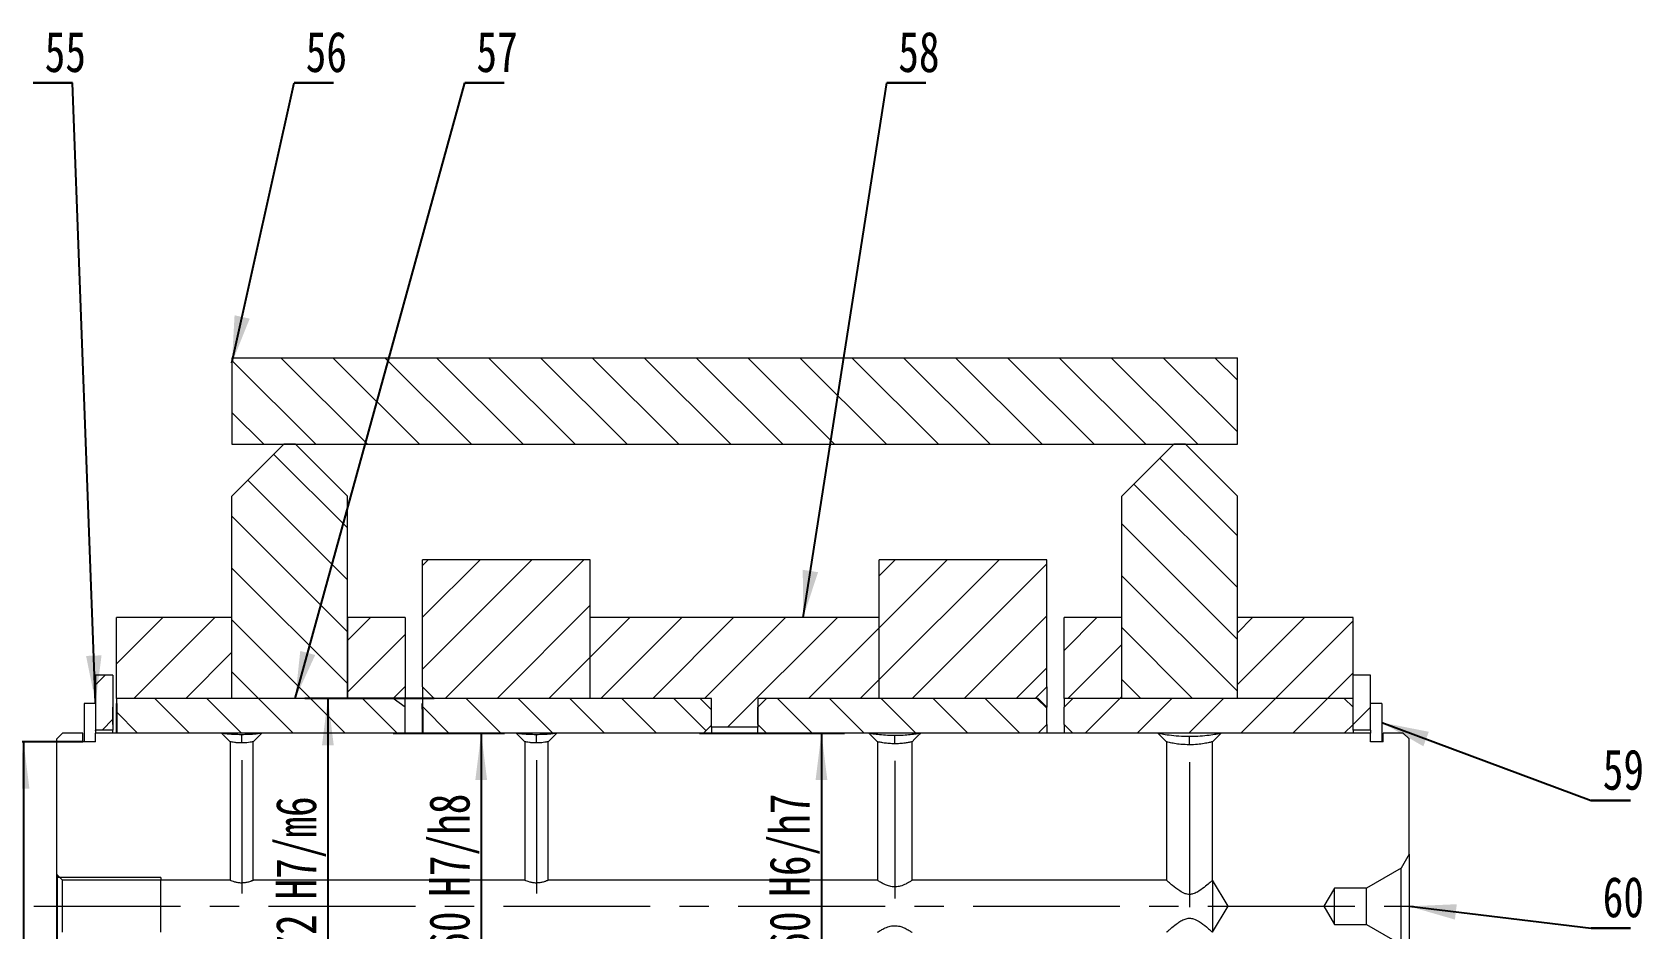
# Model space of a CAD drawing. Header units: millimetres. Extents: x 0 to 1189, y 0 to 841.
# Drawn here: x 865.9 to 1005.1, y 405.7 to 483.3 of the extents above; entities that cross this region are included whole.
import ezdxf

# ---------------------------------------------------------------- set-up
doc = ezdxf.new("R2010")
doc.units = ezdxf.units.MM
doc.linetypes.add('CENTERX2', pattern=[20.32, 12.7, -2.54, 2.54, -2.54])
doc.layers.add('10', color=7, linetype='Continuous')
doc.styles.add('SLDTEXTSTYLE0', font='hyswlongfangsong.ttf')
doc.styles.get("Standard").update_dxf_attribs({"font": 'hyswlongfangsong.ttf'})
doc.dimstyles.new('SLDDIMSTYLE0', dxfattribs={"dimtxt": 3.5, "dimasz": 4.08, "dimexe": 0, "dimexo": 0.0625, "dimgap": 0.875, "dimtad": 2, "dimlfac": 2, "dimrnd": 1e-09, "dimzin": 12, "dimdsep": 46, "dimtxsty": 'SLDTEXTSTYLE0', "dimsah": 1, "dimcen": 0.09, "dimadec": 0, "dimazin": 3, "dimtfac": 1, "dimtofl": 0, "dimtmove": 0, "dimatfit": 3, "dimfxl": 1, "dimfrac": 2, "dimtolj": 1, "dimtzin": 12, "dimarcsym": 0})
doc.dimstyles.new('SLDDIMSTYLE3', dxfattribs={"dimtxt": 0.18, "dimasz": 4.08, "dimexe": 0, "dimexo": 0.0625, "dimgap": 0, "dimtad": 0, "dimtih": 1, "dimtoh": 1, "dimdec": 0, "dimrnd": 1e-09, "dimzin": 0, "dimdsep": 46, "dimtxsty": 'Standard', "dimsah": 1, "dimcen": 0.09, "dimadec": 0, "dimazin": 0, "dimtfac": 4.08, "dimtdec": 0, "dimtofl": 0, "dimtmove": 0, "dimatfit": 3, "dimfxl": 1, "dimfrac": 2, "dimtolj": 1, "dimtzin": 0, "dimarcsym": 0})
doc.dimstyles.new('SLDDIMSTYLE6', dxfattribs={"dimtxt": 3.5, "dimasz": 4.08, "dimexe": 0, "dimexo": 0.0625, "dimgap": 0.875, "dimtad": 2, "dimlfac": 2, "dimrnd": 1e-09, "dimzin": 12, "dimdsep": 46, "dimtxsty": 'SLDTEXTSTYLE0', "dimsah": 1, "dimcen": 0.09, "dimadec": 0, "dimazin": 3, "dimtfac": 1, "dimtmove": 0, "dimatfit": 0, "dimfxl": 1, "dimfrac": 2, "dimtolj": 1, "dimarcsym": 0})
doc.dimstyles.new('SLDDIMSTYLE8', dxfattribs={"dimtxt": 3.5, "dimasz": 4.08, "dimexe": 0, "dimexo": 0.0625, "dimgap": 0.875, "dimtad": 2, "dimlfac": 2, "dimrnd": 1e-09, "dimzin": 12, "dimdsep": 46, "dimtxsty": 'SLDTEXTSTYLE0', "dimsah": 1, "dimcen": 0.09, "dimadec": 0, "dimazin": 3, "dimtfac": 1, "dimtofl": 0, "dimtmove": 0, "dimatfit": 3, "dimfxl": 1, "dimfrac": 2, "dimtolj": 1, "dimarcsym": 0})

# ---------------------------------------------------------------- blocks, each defined once
blk = doc.blocks.new('_D_46')
at = {"layer": '10'}
for p, q in [((868.01, 410.41), (868.01, 350.18)), ((985.01, 393.16), (985.01, 350.18)), ((985.01, 352.18), (868.01, 352.18))]:
    blk.add_line(p, q, dxfattribs=at)
for points in [[(868.01, 352.18), (872.09, 351.67), (872.09, 352.69)], [(985.01, 352.18), (980.93, 352.69), (980.93, 351.67)]]:
    blk.add_solid(points, dxfattribs=at)
at = {"layer": '10', "insert": (919.75, 356.69), "char_height": 3.5, "attachment_point": 1, "style": 'SLDTEXTSTYLE0'}
blk.add_mtext('234', dxfattribs=at)
blk = doc.blocks.new('_D_47')
at = {"layer": '10'}
for p, q in [((923.61, 422.66), (936.17, 422.66)), ((934.17, 422.66), (934.17, 392.66))]:
    blk.add_line(p, q, dxfattribs=at)
for points in [[(934.17, 422.66), (933.66, 418.58), (934.68, 418.58)], [(934.17, 392.66), (934.68, 396.74), (933.66, 396.74)]]:
    blk.add_solid(points, dxfattribs=at)
at = {"layer": '10', "char_height": 3.5, "attachment_point": 1, "rotation": 90, "style": 'SLDTEXTSTYLE0'}
for s, insert in [(' H6/h7', (929.66, 406.7)), ('60', (929.66, 403.64)), ('%%c', (929.64, 399.52))]:
    blk.add_mtext(s, dxfattribs=dict(at, insert=insert))
blk = doc.blocks.new('_D_48')
at = {"layer": '10'}
for p, q in [((897.11, 422.66), (906.73, 422.66)), ((904.73, 422.66), (904.73, 392.66))]:
    blk.add_line(p, q, dxfattribs=at)
for points in [[(904.73, 422.66), (904.22, 418.58), (905.24, 418.58)], [(904.73, 392.66), (905.24, 396.74), (904.22, 396.74)]]:
    blk.add_solid(points, dxfattribs=at)
at = {"layer": '10', "char_height": 3.5, "attachment_point": 1, "rotation": 90, "style": 'SLDTEXTSTYLE0'}
for s, insert in [(' H7/h8', (900.22, 406.7)), ('60', (900.22, 403.64)), ('%%c', (900.21, 399.52))]:
    blk.add_mtext(s, dxfattribs=dict(at, insert=insert))
blk = doc.blocks.new('_D_49')
at = {"layer": '10'}
for p, q in [((870.26, 421.91), (863.13, 421.91)), ((865.13, 421.91), (865.13, 393.41)), ((870.36, 393.41), (863.13, 393.41))]:
    blk.add_line(p, q, dxfattribs=at)
for points in [[(865.13, 421.91), (864.63, 417.83), (865.64, 417.83)], [(865.13, 393.41), (865.64, 397.49), (864.63, 397.49)]]:
    blk.add_solid(points, dxfattribs=at)
at = {"layer": '10', "char_height": 3.5, "attachment_point": 1, "rotation": 90, "style": 'SLDTEXTSTYLE0'}
for s, insert in [(' H8/k10', (860.62, 403.76)), ('57', (860.62, 400.69))]:
    blk.add_mtext(s, dxfattribs=dict(at, insert=insert))
blk = doc.blocks.new('_D_50')
at = {"layer": '10'}
for p, q in [((900.66, 425.66), (889.46, 425.66)), ((891.46, 425.66), (891.46, 389.66)), ((900.66, 389.66), (889.46, 389.66))]:
    blk.add_line(p, q, dxfattribs=at)
for points in [[(891.46, 425.66), (890.95, 421.58), (891.97, 421.58)], [(891.46, 389.66), (891.97, 393.74), (890.95, 393.74)]]:
    blk.add_solid(points, dxfattribs=at)
at = {"layer": '10', "char_height": 3.5, "attachment_point": 1, "rotation": 90, "style": 'SLDTEXTSTYLE0'}
for s, insert in [(' H7/m6', (886.95, 406.46)), ('72', (886.95, 403.39)), ('%%c', (886.93, 399.27))]:
    blk.add_mtext(s, dxfattribs=dict(at, insert=insert))
blk = doc.blocks.new('SW_NOTE_61')
at = {"layer": '10', "color": 0}
for p, q in [((0, 0), (3.4, 0)), ((3.4, 0), (0, 0)), ((0, 0), (3.4, 0)), ((3.4, 0), (0, 0)), ((0, 0), (3.4, 0)), ((3.4, 0), (0, 0))]:
    blk.add_line(p, q, dxfattribs=at)
at = {"layer": '10', "color": 0, "insert": (2.79, 4.44), "char_height": 3.5, "attachment_point": 2, "style": 'SLDTEXTSTYLE0'}
blk.add_mtext('56', dxfattribs=at)
blk = doc.blocks.new('SW_NOTE_62')
at = {"layer": '10', "color": 0}
for p, q in [((0, 0), (3.4, 0)), ((3.4, 0), (0, 0)), ((0, 0), (3.4, 0)), ((3.4, 0), (0, 0)), ((0, 0), (3.4, 0)), ((3.4, 0), (0, 0))]:
    blk.add_line(p, q, dxfattribs=at)
at = {"layer": '10', "color": 0, "insert": (2.79, 4.44), "char_height": 3.5, "attachment_point": 2, "style": 'SLDTEXTSTYLE0'}
blk.add_mtext('57', dxfattribs=at)
blk = doc.blocks.new('SW_NOTE_63')
at = {"layer": '10', "color": 0}
for p, q in [((0, 0), (3.4, 0)), ((3.4, 0), (0, 0)), ((0, 0), (3.4, 0)), ((3.4, 0), (0, 0)), ((0, 0), (3.4, 0)), ((3.4, 0), (0, 0))]:
    blk.add_line(p, q, dxfattribs=at)
at = {"layer": '10', "color": 0, "insert": (2.79, 4.44), "char_height": 3.5, "attachment_point": 2, "style": 'SLDTEXTSTYLE0'}
blk.add_mtext('59', dxfattribs=at)
blk = doc.blocks.new('SW_NOTE_64')
at = {"layer": '10', "color": 0}
for p, q in [((0, 0), (3.4, 0)), ((3.4, 0), (0, 0)), ((0, 0), (3.4, 0)), ((3.4, 0), (0, 0)), ((0, 0), (3.4, 0)), ((3.4, 0), (0, 0))]:
    blk.add_line(p, q, dxfattribs=at)
at = {"layer": '10', "color": 0, "insert": (2.79, 4.44), "char_height": 3.5, "attachment_point": 2, "style": 'SLDTEXTSTYLE0'}
blk.add_mtext('60', dxfattribs=at)
blk = doc.blocks.new('SW_NOTE_70')
at = {"layer": '10', "color": 0}
for p, q in [((-3.4, 0), (0, 0)), ((0, 0), (-3.4, 0)), ((-3.4, 0), (0, 0)), ((0, 0), (-3.4, 0)), ((-3.4, 0), (0, 0)), ((0, 0), (-3.4, 0))]:
    blk.add_line(p, q, dxfattribs=at)
at = {"layer": '10', "color": 0, "insert": (-0.61, 4.44), "char_height": 3.5, "attachment_point": 2, "style": 'SLDTEXTSTYLE0'}
blk.add_mtext('55', dxfattribs=at)
blk = doc.blocks.new('SW_NOTE_71')
at = {"layer": '10', "color": 0}
for p, q in [((0, 0), (3.4, 0)), ((3.4, 0), (0, 0)), ((0, 0), (3.4, 0)), ((3.4, 0), (0, 0)), ((0, 0), (3.4, 0)), ((3.4, 0), (0, 0))]:
    blk.add_line(p, q, dxfattribs=at)
at = {"layer": '10', "color": 0, "insert": (2.79, 4.44), "char_height": 3.5, "attachment_point": 2, "style": 'SLDTEXTSTYLE0'}
blk.add_mtext('58', dxfattribs=at)

msp = doc.modelspace()

# ---------------------------------------------------------------- hatches: boundary and pattern name
at = {"linetype": 'Continuous', "lineweight": 0}
h = msp.add_hatch(dxfattribs=at)
h.set_pattern_fill('ANSI31', angle=90, style=0)
h.paths.add_polyline_path([(883.1605, 455.1571), (883.1605, 447.6571), (970.1605, 447.6571), (970.1605, 455.1571)], flags=0)
h = msp.add_hatch(dxfattribs=at)
h.set_pattern_fill('ANSI31', angle=90, style=0)
h.paths.add_polyline_path([(888.6605, 447.6571), (887.6605, 447.6571), (883.1605, 443.1571), (883.1605, 425.6571), (893.1605, 425.6571), (893.1605, 443.1571)], flags=0)
h = msp.add_hatch(dxfattribs=at)
h.set_pattern_fill('ANSI31', angle=90, style=0)
h.paths.add_polyline_path([(965.6605, 447.6571), (964.6605, 447.6571), (960.1605, 443.1571), (960.1605, 425.6571), (970.1605, 425.6571), (970.1605, 443.1571)], flags=0)
h = msp.add_hatch(dxfattribs=at)
h.set_pattern_fill('ANSI31', style=0)
h.paths.add_polyline_path([(900.6605, 425.6571), (914.1605, 425.6571), (914.1605, 437.6571), (899.6605, 437.6571), (899.6605, 426.6571)], flags=0)
h = msp.add_hatch(dxfattribs=at)
h.set_pattern_fill('ANSI31', style=0)
h.paths.add_polyline_path([(939.1605, 437.6571), (939.1605, 425.6571), (952.6605, 425.6571), (953.6605, 426.6571), (953.6605, 437.6571)], flags=0)
h = msp.add_hatch(dxfattribs=at)
h.set_pattern_fill('ANSI31', style=0)
h.paths.add_polyline_path([(873.1605, 425.6571), (883.1605, 425.6571), (883.1605, 432.6571), (873.1605, 432.6571)], flags=0)
h = msp.add_hatch(dxfattribs=at)
h.set_pattern_fill('ANSI31', style=0)
h.paths.add_polyline_path([(898.1605, 432.6571), (893.1605, 432.6571), (893.1605, 425.6571), (898.1605, 425.6571)], flags=0)
h = msp.add_hatch(dxfattribs=at)
h.set_pattern_fill('ANSI31', style=0)
h.paths.add_polyline_path([(924.6605, 423.1571), (928.6605, 423.1571), (928.6605, 425.6571), (939.1605, 425.6571), (939.1605, 432.6571), (914.1605, 432.6571), (914.1605, 425.6571), (924.6605, 425.6571)], flags=0)
h = msp.add_hatch(dxfattribs=at)
h.set_pattern_fill('ANSI31', style=0)
h.paths.add_polyline_path([(955.1605, 425.6571), (960.1605, 425.6571), (960.1605, 432.6571), (955.1605, 432.6571)], flags=0)
h = msp.add_hatch(dxfattribs=at)
h.set_pattern_fill('ANSI31', style=0)
h.paths.add_polyline_path([(970.1605, 425.6571), (980.1605, 425.6571), (980.1605, 432.6571), (970.1605, 432.6571)], flags=0)
h = msp.add_hatch(dxfattribs=at)
h.set_pattern_fill('ANSI31', style=0)
h.paths.add_polyline_path([(872.8605, 427.6571), (871.3605, 427.6571), (871.3605, 422.9071), (872.8605, 422.9071)], flags=0)
h = msp.add_hatch(dxfattribs=at)
h.set_pattern_fill('ANSI31', style=0)
h.paths.add_polyline_path([(980.1605, 422.9071), (981.6605, 422.9071), (981.6605, 427.6571), (980.1605, 427.6571)], flags=0)
h = msp.add_hatch(dxfattribs=at)
h.set_pattern_fill('ANSI31', angle=90, style=0)
h.paths.add_polyline_path([(873.1605, 422.6571), (898.1605, 422.6571), (898.1605, 423.4071), (898.1605, 424.9071), (897.1105, 425.6571), (873.6105, 425.6571), (873.1605, 424.8509), (873.1586, 423.4071)])
h = msp.add_hatch(dxfattribs=at)
h.set_pattern_fill('ANSI31', angle=90, style=0)
h.paths.add_polyline_path([(900.5483, 422.6571), (923.9664, 422.6571), (924.6605, 423.3396), (924.6605, 424.9071), (924.1194, 425.6571), (900.6605, 425.6571), (899.6605, 424.9071), (899.6336, 423.4071)])
h = msp.add_hatch(dxfattribs=at)
h.set_pattern_fill('ANSI31', angle=90, style=0)
h.paths.add_polyline_path([(929.4105, 422.6571), (952.9105, 422.6571), (953.6605, 423.4071), (953.6605, 424.9071), (952.9105, 425.6571), (929.4105, 425.6571), (928.6605, 424.9071), (928.6605, 423.4071)], flags=0)
h = msp.add_hatch(dxfattribs=at)
h.set_pattern_fill('ANSI31', style=0)
h.paths.add_polyline_path([(955.9105, 422.6571), (979.4105, 422.6571), (980.1605, 423.4071), (980.1605, 424.9071), (979.4105, 425.6571), (955.9105, 425.6571), (955.1605, 424.9071), (955.1605, 423.4071)], flags=0)

# ---------------------------------------------------------------- linework, layer by layer
at = {"color": 7, "linetype": 'Continuous', "lineweight": 15}
for p, q in [((883.1605, 455.1571), (883.1605, 447.6571)), ((883.1605, 455.1571), (970.1605, 455.1571)), ((970.1605, 447.6571), (970.1605, 455.1571)), ((887.6605, 447.6571), (883.1605, 443.1571)), ((883.1605, 447.6571), (970.1605, 447.6571)), ((888.6605, 447.6571), (887.6605, 447.6571)), ((893.1605, 443.1571), (888.6605, 447.6571)), ((964.6605, 447.6571), (960.1605, 443.1571)), ((965.6605, 447.6571), (964.6605, 447.6571)), ((970.1605, 443.1571), (965.6605, 447.6571)), ((883.1605, 425.6571), (883.1605, 443.1571)), ((893.1605, 425.6571), (893.1605, 443.1571)), ((960.1605, 425.6571), (960.1605, 443.1571)), ((970.1605, 425.6571), (970.1605, 443.1571)), ((899.6605, 426.6571), (899.6605, 437.6571)), ((914.1605, 437.6571), (899.6605, 437.6571)), ((914.1605, 425.6571), (914.1605, 437.6571)), ((953.6605, 437.6571), (939.1605, 437.6571)), ((939.1605, 425.6571), (939.1605, 437.6571)), ((953.6605, 426.6571), (953.6605, 437.6571)), ((873.1605, 425.6571), (873.1605, 432.6571)), ((883.1605, 432.6571), (873.1605, 432.6571)), ((883.1605, 425.6571), (883.1605, 432.6571)), ((898.1605, 432.6571), (893.1605, 432.6571)), ((893.1605, 432.6571), (893.1605, 425.6571)), ((898.1605, 432.6571), (898.1605, 425.6571)), ((914.1605, 425.6571), (914.1605, 432.6571)), ((939.1605, 432.6571), (914.1605, 432.6571)), ((939.1605, 425.6571), (939.1605, 432.6571)), ((955.1605, 425.6571), (955.1605, 432.6571)), ((960.1605, 432.6571), (955.1605, 432.6571)), ((960.1605, 425.6571), (960.1605, 432.6571)), ((980.1605, 432.6571), (970.1605, 432.6571)), ((970.1605, 425.6571), (970.1605, 432.6571)), ((980.1605, 425.6571), (980.1605, 432.6571)), ((872.8605, 427.6571), (871.3605, 427.6571)), ((871.3605, 427.6571), (871.3605, 422.9071)), ((872.8605, 427.6571), (872.8605, 422.9071)), ((980.1605, 422.9071), (980.1605, 427.6571)), ((981.6605, 427.6571), (980.1605, 427.6571)), ((981.6605, 422.9071), (981.6605, 427.6571)), ((900.6605, 425.6571), (899.6605, 426.6571)), ((899.6605, 426.6571), (899.6605, 425.2071)), ((953.6605, 426.6571), (952.6605, 425.6571)), ((953.6605, 426.6571), (953.6605, 424.9071)), ((871.3605, 425.2269), (870.3605, 425.2269)), ((870.3605, 425.2269), (870.3605, 421.9071)), ((872.8605, 423.4071), (872.8605, 424.9071)), ((873.1605, 425.6571), (873.1605, 425.2071)), ((883.1605, 425.6571), (873.1605, 425.6571)), ((897.1105, 425.6571), (873.6105, 425.6571)), ((893.1605, 425.6571), (883.1605, 425.6571)), ((898.1605, 425.6571), (893.1605, 425.6571)), ((898.1605, 424.9071), (897.1105, 425.6571)), ((898.1605, 422.6571), (898.1605, 425.6571)), ((898.1605, 423.4071), (898.1605, 424.9071)), ((923.6105, 425.6571), (900.1105, 425.6571)), ((914.1605, 425.6571), (900.6605, 425.6571)), ((924.6605, 425.6571), (914.1605, 425.6571)), ((924.6605, 424.6542), (923.6877, 425.6571)), ((924.6605, 423.1571), (924.6605, 425.6571)), ((929.4105, 425.6571), (928.6605, 424.9071)), ((939.1605, 425.6571), (928.6605, 425.6571)), ((928.6605, 425.6571), (928.6605, 423.1571)), ((928.6605, 423.4071), (928.6605, 424.9071)), ((952.9105, 425.6571), (929.4105, 425.6571)), ((952.6605, 425.6571), (939.1605, 425.6571)), ((953.6605, 424.9071), (952.9105, 425.6571)), ((953.6605, 423.4071), (953.6605, 424.9071)), ((960.1605, 425.6571), (955.1605, 425.6571)), ((955.1605, 425.6571), (955.1605, 424.9071)), ((955.9105, 425.6571), (955.1605, 424.9071)), ((955.1605, 423.4071), (955.1605, 424.9071)), ((979.4105, 425.6571), (955.9105, 425.6571)), ((970.1605, 425.6571), (960.1605, 425.6571)), ((980.1605, 425.6571), (970.1605, 425.6571)), ((980.1605, 424.9071), (979.4105, 425.6571)), ((980.1605, 423.4071), (980.1605, 424.9071)), ((982.6605, 425.2269), (981.6605, 425.2269)), ((982.6605, 425.2269), (982.6605, 421.9071)), ((929.4105, 422.6571), (928.6605, 423.4071)), ((953.6605, 423.4071), (952.9105, 422.6571)), ((953.6605, 423.4071), (953.6605, 422.6571)), ((955.9105, 422.6571), (955.1605, 423.4071)), ((955.1605, 423.4071), (955.1605, 422.6571)), ((980.1605, 423.4071), (979.4105, 422.6571)), ((868.5105, 422.6571), (868.0105, 422.1571)), ((868.0105, 410.4072), (868.0105, 422.1571)), ((870.2605, 422.6571), (868.5105, 422.6571)), ((870.2605, 421.9071), (870.2605, 422.6571)), ((872.8605, 422.9071), (871.3605, 422.9071)), ((871.3605, 422.8759), (871.3605, 422.9071)), ((871.3605, 422.8759), (871.3605, 422.6571)), ((882.2605, 422.6571), (871.3605, 422.6571)), ((871.3605, 421.9071), (871.3605, 422.6571)), ((872.8605, 422.6571), (872.8605, 422.9071)), ((897.1105, 422.6571), (873.6105, 422.6571)), ((884.0105, 421.7993), (884.0105, 422.5437)), ((907.7605, 422.6571), (885.7605, 422.6571)), ((923.6105, 422.6571), (900.1105, 422.6571)), ((909.5105, 421.7993), (909.5105, 422.5437)), ((938.2605, 422.6571), (911.2605, 422.6571)), ((924.6633, 423.3337), (923.9609, 422.6571)), ((928.6605, 423.1571), (924.6605, 423.1571)), ((924.6605, 423.1571), (924.6605, 422.6571)), ((928.6605, 422.6571), (928.6605, 423.1571)), ((952.9105, 422.6571), (929.4105, 422.6571)), ((940.5105, 421.7284), (940.5105, 422.469)), ((963.2605, 422.6571), (942.7604, 422.6571)), ((979.4105, 422.6571), (955.9105, 422.6571)), ((966.0105, 421.6395), (966.0105, 422.3755)), ((981.6605, 422.6571), (968.7605, 422.6571)), ((981.6605, 422.9071), (980.1605, 422.9071)), ((980.1605, 422.9071), (980.1605, 422.6571)), ((981.6605, 422.9071), (981.6605, 422.8759)), ((981.6605, 422.8759), (981.6605, 422.6571)), ((981.6605, 421.9071), (981.6605, 422.6571)), ((982.7605, 421.9071), (982.7605, 422.6571)), ((984.5104, 422.6571), (982.7605, 422.6571)), ((985.0105, 422.1571), (984.5104, 422.6571)), ((985.0105, 412.1571), (985.0105, 422.1571)), ((871.3605, 421.9071), (870.2605, 421.9071)), ((883.0105, 421.9071), (883.0105, 409.9071)), ((885.0105, 409.9071), (885.0105, 421.9071)), ((908.5105, 421.9071), (908.5105, 409.9071)), ((910.5105, 409.9071), (910.5105, 421.9071)), ((939.0105, 421.9071), (939.0105, 409.9071)), ((942.0105, 409.9071), (942.0105, 421.9071)), ((964.0105, 421.9071), (964.0105, 409.9071)), ((968.0105, 409.9071), (968.0105, 421.9071)), ((982.7605, 421.9071), (981.6605, 421.9071)), ((984.3176, 410.9571), (981.3298, 409.2321)), ((985.0105, 412.1571), (984.3176, 410.9571)), ((984.3176, 404.3571), (984.3176, 410.9571)), ((985.0105, 412.1571), (985.0105, 403.1571)), ((868.5105, 409.9071), (868.0105, 410.4072)), ((868.0105, 410.1571), (868.0105, 410.4072)), ((877.0105, 410.1571), (868.0105, 410.1571)), ((868.0105, 405.1571), (868.0105, 410.1571)), ((883.0105, 409.9071), (868.5105, 409.9071)), ((868.5105, 405.4071), (868.5105, 409.9071)), ((877.0105, 410.1571), (877.0105, 409.9071)), ((908.5105, 409.9071), (885.0105, 409.9071)), ((939.0105, 409.9071), (910.5105, 409.9071)), ((964.0105, 409.9071), (942.0105, 409.9071)), ((968.0105, 409.9071), (968.0105, 405.4071)), ((969.3624, 407.6571), (968.0105, 409.9071)), ((978.5592, 409.2321), (977.6498, 407.6571)), ((981.3298, 409.2321), (978.5592, 409.2321)), ((978.5592, 406.0821), (978.5592, 409.2321)), ((981.3298, 406.0821), (981.3298, 409.2321)), ((968.0105, 405.4071), (969.3624, 407.6571)), ((977.6498, 407.6571), (978.5592, 406.0821)), ((978.5592, 406.0821), (981.3298, 406.0821)), ((981.3298, 406.0821), (984.3176, 404.3571))]:
    msp.add_line(p, q, dxfattribs=at)
for p, q in [((873.1605, 425.2071), (873.1605, 424.8509)), ((873.1605, 424.8509), (873.2316, 424.9071)), ((873.1605, 424.8509), (873.1605, 422.6571)), ((899.659, 424.7184), (899.6605, 425.2071)), ((899.659, 424.7184), (899.659, 422.6571))]:
    msp.add_line(p, q)
at = {"color": 7, "linetype": 'Continuous', "lineweight": 15, "flags": 128}
for points in [[(882.2605, 422.6571), (882.6356, 422.2819), (883.0105, 421.9071)], [(885.0105, 421.9071), (885.3853, 422.2819), (885.7605, 422.6571)], [(907.7605, 422.6571), (908.1356, 422.2819), (908.5105, 421.9071)], [(910.5105, 421.9071), (910.8853, 422.2819), (911.2605, 422.6571)], [(938.2605, 422.6571), (938.5114, 422.4061), (938.7635, 422.1541), (939.0105, 421.9071)], [(942.0105, 421.9071), (942.2613, 422.158), (942.5134, 422.41), (942.7604, 422.6571)], [(963.2605, 422.6571), (963.514, 422.4035), (963.7647, 422.1529), (964.0105, 421.9071)], [(968.0105, 421.9071), (968.2644, 422.161), (968.515, 422.4117), (968.7605, 422.6571)]]:
    msp.add_lwpolyline(points, dxfattribs=at)
at = {"color": 7, "linetype": 'Continuous', "lineweight": 15}
for points, knots in [([(882.2605, 422.6571), (882.2612, 422.657), (882.266, 422.6564), (882.3761, 422.642), (882.7229, 422.6029), (883.2241, 422.5627), (883.6845, 422.5452), (883.9477, 422.5439), (884.0105, 422.5436)], [0, 0, 0, 0, 0.04146656, 0.27075011, 0.49930485, 0.71906269, 0.93297657, 1, 1, 1, 1]), ([(884.0105, 422.5436), (884.1964, 422.5459), (884.5681, 422.5505), (885.0716, 422.5832), (885.4698, 422.6212), (885.7176, 422.6515), (885.747, 422.6554), (885.7605, 422.6571)], [0, 0, 0, 0, 0.19748496, 0.39469984, 0.60122776, 0.81642675, 1, 1, 1, 1]), ([(907.7605, 422.6571), (907.7612, 422.657), (907.766, 422.6564), (907.8761, 422.642), (908.2229, 422.6029), (908.7241, 422.5627), (909.1845, 422.5452), (909.4477, 422.5439), (909.5105, 422.5436)], [0, 0, 0, 0, 0.04146656, 0.27075016, 0.49930475, 0.71906252, 0.93297662, 1, 1, 1, 1]), ([(909.5105, 422.5436), (909.6964, 422.5459), (910.0681, 422.5505), (910.5716, 422.5832), (910.9698, 422.6212), (911.2176, 422.6515), (911.247, 422.6554), (911.2605, 422.6571)], [0, 0, 0, 0, 0.19748495, 0.39469989, 0.60122779, 0.81642681, 1, 1, 1, 1]), ([(938.2605, 422.6571), (938.2616, 422.6569), (938.2686, 422.6558), (938.4146, 422.6312), (938.8622, 422.5664), (939.5075, 422.5005), (940.0963, 422.4712), (940.4305, 422.4694), (940.5105, 422.469)], [0, 0, 0, 0, 0.04605706, 0.27407712, 0.50129725, 0.72288937, 0.93366823, 1, 1, 1, 1]), ([(940.5105, 422.4691), (940.7567, 422.4731), (941.2396, 422.481), (941.8882, 422.5362), (942.3954, 422.5989), (942.7075, 422.6482), (942.7439, 422.6543), (942.7604, 422.6571)], [0, 0, 0, 0, 0.203099298, 0.39837703, 0.605899225, 0.820992991, 1, 1, 1, 1]), ([(963.2605, 422.6571), (963.2605, 422.6571), (963.2612, 422.657), (963.3783, 422.6326), (963.8685, 422.5419), (964.6156, 422.4401), (965.3801, 422.3818), (965.8525, 422.3769), (966.0105, 422.3753)], [0, 0, 0, 0, 0.00416948, 0.23052617, 0.45686562, 0.68004523, 0.89300066, 1, 1, 1, 1]), ([(966.0105, 422.3754), (966.2579, 422.3794), (966.7958, 422.388), (967.5609, 422.4596), (968.2141, 422.5527), (968.6708, 422.6385), (968.7304, 422.6509), (968.7605, 422.6571)], [0, 0, 0, 0, 0.16712897, 0.36331658, 0.56652186, 0.78102498, 1, 1, 1, 1]), ([(884.0105, 421.7994), (883.8993, 421.8015), (883.6769, 421.8058), (883.3801, 421.8407), (883.1529, 421.8771), (883.0287, 421.9033), (883.0157, 421.906), (883.0105, 421.9071)], [0, 0, 0, 0, 0.21169108, 0.42334845, 0.6373683, 0.85374878, 1, 1, 1, 1]), ([(885.0105, 421.9071), (885.0093, 421.9069), (885.0046, 421.9059), (884.9326, 421.8904), (884.7427, 421.8551), (884.4687, 421.8191), (884.2077, 421.8007), (884.0526, 421.7996), (884.0105, 421.7994)], [0, 0, 0, 0, 0.06743943, 0.27706076, 0.48820233, 0.70355376, 0.91936346, 1, 1, 1, 1]), ([(909.5105, 421.7994), (909.3993, 421.8015), (909.1769, 421.8058), (908.8801, 421.8407), (908.6529, 421.8771), (908.5287, 421.9033), (908.5157, 421.906), (908.5105, 421.9071)], [0, 0, 0, 0, 0.21169158, 0.42334834, 0.63736826, 0.85374885, 1, 1, 1, 1]), ([(910.5105, 421.9071), (910.5093, 421.9069), (910.5046, 421.9059), (910.4326, 421.8904), (910.2427, 421.8551), (909.9687, 421.8191), (909.7077, 421.8007), (909.5526, 421.7996), (909.5105, 421.7994)], [0, 0, 0, 0, 0.0674394, 0.27706083, 0.48820259, 0.7035539, 0.91936258, 1, 1, 1, 1]), ([(940.5105, 421.7285), (940.3445, 421.7324), (940.0128, 421.7403), (939.5687, 421.7954), (939.2272, 421.8573), (939.0384, 421.9005), (939.0185, 421.9052), (939.0105, 421.9071)], [0, 0, 0, 0, 0.21049602, 0.42084123, 0.63511133, 0.85187799, 1, 1, 1, 1]), ([(942.0105, 421.9071), (942.0088, 421.9067), (942.002, 421.9051), (941.8964, 421.8802), (941.6147, 421.8221), (941.2062, 421.7623), (940.8123, 421.7308), (940.5765, 421.7293), (940.5105, 421.7288)], [0, 0, 0, 0, 0.06534519, 0.27388961, 0.48425662, 0.69967075, 0.91586023, 1, 1, 1, 1]), ([(966.0105, 421.6396), (965.7602, 421.6472), (965.2911, 421.6614), (964.6914, 421.7514), (964.2569, 421.8429), (964.0384, 421.8997), (964.0179, 421.9051), (964.0105, 421.9071)], [0, 0, 0, 0, 0.23764259, 0.44532994, 0.66039504, 0.87754133, 1, 1, 1, 1]), ([(968.0105, 421.9071), (968.0064, 421.9061), (967.9931, 421.9025), (967.8255, 421.8584), (967.4324, 421.7703), (966.8739, 421.6811), (966.3651, 421.6422), (966.0745, 421.6406), (966.0105, 421.6403)], [0, 0, 0, 0, 0.08961795, 0.29653311, 0.50645829, 0.72259981, 0.93885093, 1, 1, 1, 1]), ([(877.0105, 407.6571), (877.0105, 407.9519), (877.0105, 408.5415), (877.0105, 409.2854), (877.0105, 409.8056), (877.0105, 409.8733), (877.0105, 409.9071)], [0, 0, 0, 0, 0.249999551, 0.499990046, 0.750003531, 1, 1, 1, 1]), ([(885.0105, 409.9071), (885.0099, 409.9069), (885.0071, 409.9056), (884.9527, 409.8813), (884.7898, 409.8154), (884.5397, 409.7345), (884.2611, 409.6819), (883.9713, 409.6673), (883.6925, 409.6902), (883.4063, 409.7564), (883.1754, 409.8363), (883.0335, 409.8968), (883.0173, 409.904), (883.0105, 409.9071)], [0, 0, 0, 0, 0.02222813, 0.1198513, 0.21902932, 0.32601733, 0.43734591, 0.50009588, 0.60001577, 0.6996804, 0.8057727, 0.91713604, 1, 1, 1, 1]), ([(910.5105, 409.9071), (910.5099, 409.9069), (910.5071, 409.9056), (910.4527, 409.8813), (910.2898, 409.8154), (910.0397, 409.7345), (909.7611, 409.6819), (909.4713, 409.6673), (909.1925, 409.6902), (908.9063, 409.7564), (908.6754, 409.8363), (908.5335, 409.8968), (908.5173, 409.904), (908.5105, 409.9071)], [0, 0, 0, 0, 0.02222813, 0.11985122, 0.21902929, 0.32601723, 0.43734611, 0.50009606, 0.60001576, 0.69968031, 0.80577266, 0.91713601, 1, 1, 1, 1]), ([(942.0105, 409.9071), (942.0104, 409.9071), (942.0095, 409.9065), (941.9593, 409.8727), (941.7683, 409.7506), (941.4539, 409.5723), (941.0491, 409.4002), (940.7029, 409.3384), (940.3937, 409.3303), (940.0723, 409.3748), (939.673, 409.522), (939.3202, 409.7077), (939.0601, 409.8736), (939.026, 409.8966), (939.0105, 409.9071)], [0, 0, 0, 0, 0.00583529, 0.09465718, 0.18320772, 0.28349287, 0.39919266, 0.48234296, 0.50020851, 0.59022721, 0.67963026, 0.78300373, 0.90107377, 1, 1, 1, 1]), ([(968.0105, 409.9071), (967.995, 409.8933), (967.9641, 409.8658), (967.7115, 409.6439), (967.3002, 409.2997), (966.8096, 408.9381), (966.3579, 408.7269), (965.9896, 408.668), (965.581, 408.7477), (965.0651, 409.0336), (964.5683, 409.4242), (964.1978, 409.7411), (964.0318, 409.8881), (964.0164, 409.9019), (964.0105, 409.9071)], [0, 0, 0, 0, 0.08170862, 0.16305449, 0.27645087, 0.39250685, 0.45473469, 0.50002992, 0.55448086, 0.63461756, 0.76717843, 0.86817403, 0.94966778, 1, 1, 1, 1]), ([(877.0105, 405.4071), (877.0105, 405.441), (877.0105, 405.5086), (877.0105, 406.0289), (877.0105, 406.7727), (877.0105, 407.3623), (877.0105, 407.6571)], [0, 0, 0, 0, 0.24999617, 0.50001015, 0.75000054, 1, 1, 1, 1]), ([(939.0105, 405.4071), (939.0105, 405.4072), (939.0115, 405.4078), (939.0616, 405.4415), (939.2526, 405.5636), (939.567, 405.7419), (939.9718, 405.914), (940.318, 405.9758), (940.6272, 405.9839), (940.9486, 405.9395), (941.3479, 405.7923), (941.7007, 405.6065), (941.9609, 405.4406), (941.9949, 405.4176), (942.0105, 405.4071)], [0, 0, 0, 0, 0.00583529, 0.094657286, 0.183207495, 0.283492634, 0.399192159, 0.482342563, 0.500208113, 0.590226801, 0.679629834, 0.7830041, 0.90107391, 1, 1, 1, 1]), ([(964.0105, 405.4071), (964.0128, 405.4092), (964.0208, 405.4163), (964.1231, 405.5072), (964.3959, 405.744), (964.7673, 406.0516), (965.1792, 406.3407), (965.517, 406.5302), (965.8103, 406.6171), (966.0949, 406.6336), (966.44, 406.5666), (966.9558, 406.2805), (967.4526, 405.89), (967.8231, 405.5731), (967.9891, 405.4261), (968.0046, 405.4124), (968.0105, 405.4071)], [0, 0, 0, 0, 0.03182459, 0.10621425, 0.18523166, 0.30569533, 0.36660975, 0.4293572, 0.48306128, 0.50029483, 0.55471794, 0.63481116, 0.76730271, 0.86824391, 0.9496944, 1, 1, 1, 1])]:
    msp.add_open_spline(points, degree=3, knots=knots, dxfattribs=at)
at = {"layer": '10', "linetype": 'CENTERX2', "lineweight": 0}
for p, q in [((884.0105, 420.2984), (884.0105, 408.7607)), ((909.5105, 420.2984), (909.5105, 408.7607)), ((940.5105, 420.2512), (940.5105, 408.3197)), ((966.0105, 420.1411), (966.0105, 407.5878)), ((866.0105, 407.6571), (987.0105, 407.6571))]:
    msp.add_line(p, q, dxfattribs=at)

# ---------------------------------------------------------------- block references
at = {"layer": '10'}
for name, p in [('SW_NOTE_70', (869.3548, 478.9474)), ('SW_NOTE_61', (888.5399, 478.9474)), ('SW_NOTE_62', (903.3107, 478.9474)), ('SW_NOTE_71', (939.8132, 478.9474)), ('SW_NOTE_63', (1000.764, 416.8081)), ('SW_NOTE_64', (1000.764, 405.7725))]:
    msp.add_blockref(name, p, dxfattribs=at)

# ---------------------------------------------------------------- dimensions: what is measured, and where the dimension line sits
for base, p1, p2, text, dimstyle, picture, middle in [((891.4604, 389.6571), (900.6605, 425.6571), (900.6605, 389.6571), '%%c<>H7/m6', 'SLDDIMSTYLE8', '_D_50', (891.4604, 407.7195)), ((904.7314, 392.6571), (897.1105, 422.6571), (907.7605, 392.6571), '%%c<>H7/h8', 'SLDDIMSTYLE6', '_D_48', (904.7314, 407.7195)), ((934.1692, 392.6571), (923.6105, 422.6571), (938.2605, 392.6571), '%%c<>H6/h7', 'SLDDIMSTYLE6', '_D_47', (934.1692, 407.7195)), ((865.135, 393.4071), (870.2605, 421.9071), (870.3605, 393.4071), '<>H8/k10', 'SLDDIMSTYLE6', '_D_49', (865.135, 407.7195))]:
    dim = msp.add_linear_dim(base=base, p1=p1, p2=p2, angle=90, text=text, dimstyle=dimstyle, dxfattribs=at)
    dim.commit()
    dim.dimension.update_dxf_attribs({"geometry": picture, "text_midpoint": middle, "dimtype": 160})
dim = msp.add_linear_dim(base=(868.0105, 352.1813), p1=(985.0105, 393.1572), p2=(868.0105, 410.4072), angle=0, dimstyle='SLDDIMSTYLE0', dxfattribs=at)
dim.commit()
dim.dimension.update_dxf_attribs({"geometry": '_D_46', "text_midpoint": (922.0566, 352.1813), "dimtype": 160})

# ---------------------------------------------------------------- leaders
for points in [[(871.3605, 425.2821), (869.3548, 478.9474)], [(883.1605, 454.7003), (888.5399, 478.9474)], [(888.6368, 425.6571), (903.3107, 478.9474)], [(932.5847, 432.6571), (939.8132, 478.9474)], [(982.6605, 423.567), (1000.764, 416.8081)], [(985.0105, 407.6571), (1000.764, 405.7725)]]:
    msp.add_leader(points, dimstyle='SLDDIMSTYLE3', dxfattribs=at)

doc.saveas('drawing.dxf')
